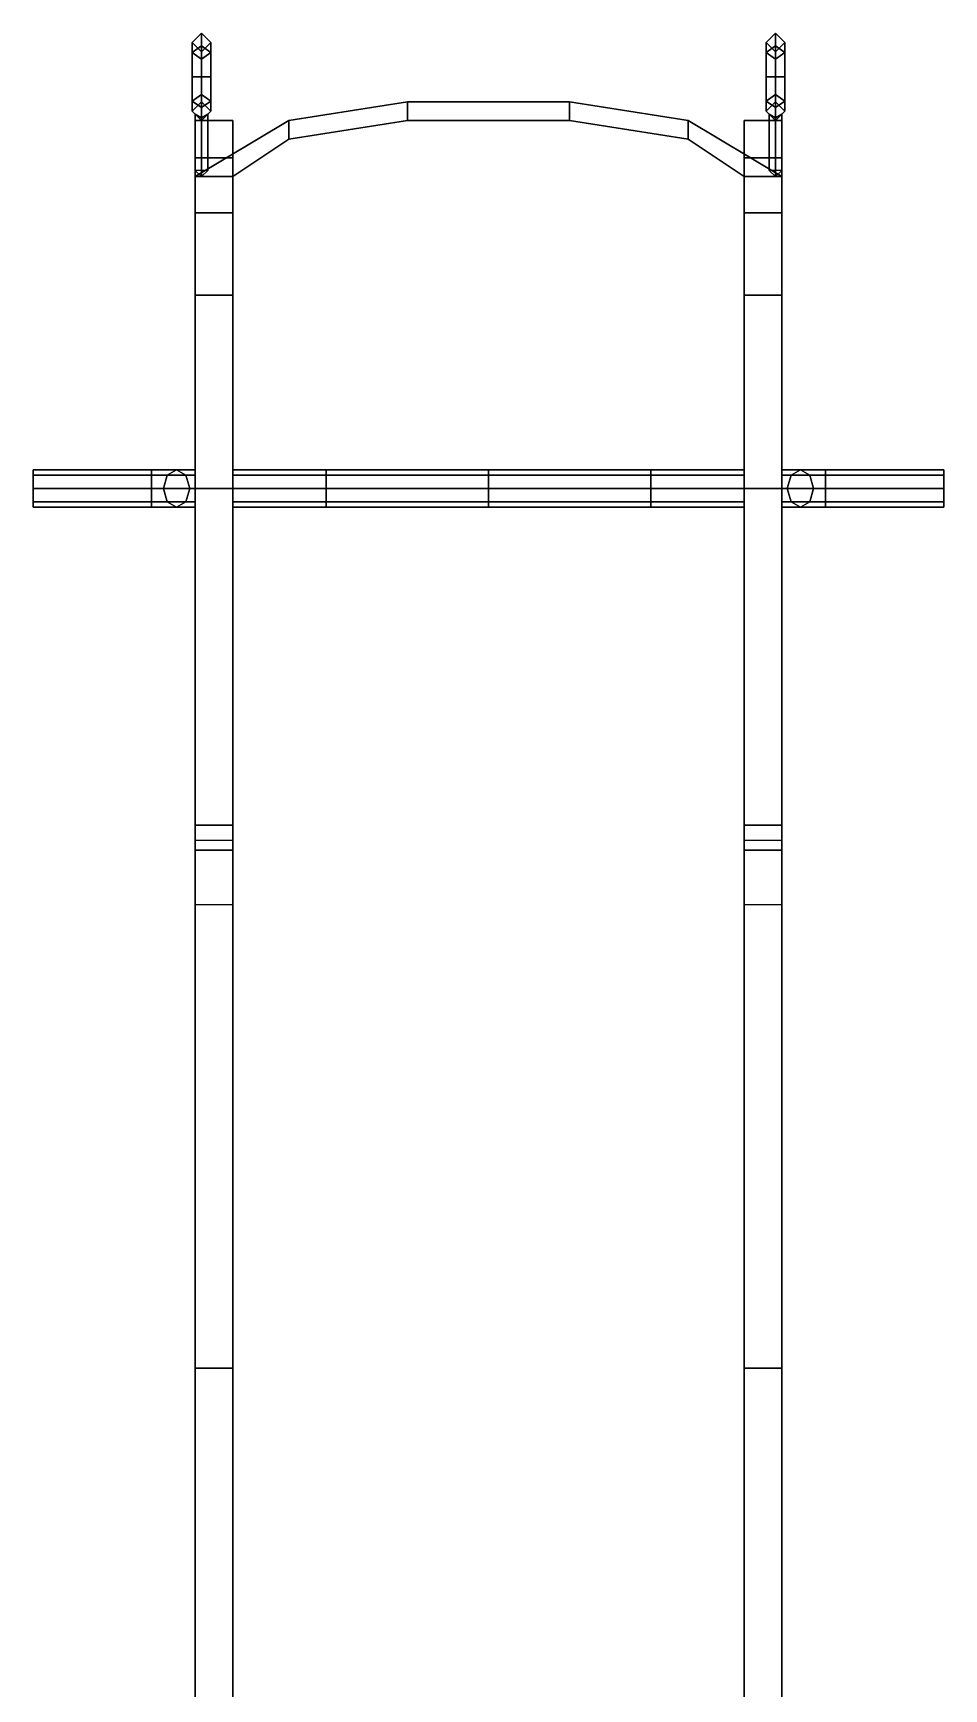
# Model space of a CAD drawing. Extents: x -1.07 to 1.07, y -2.76 to 2.8.
# Drawn here: x -0.73 to 0.73, y 0.146 to 2.8 of the extents above; entities that cross this region are included whole.
import ezdxf

# ---------------------------------------------------------------- set-up
doc = ezdxf.new("R2010")
doc.units = 0
doc.layers.add('FRAME', color=5, linetype='CONTINUOUS')

msp = doc.modelspace()

# ---------------------------------------------------------------- linework, layer by layer
at = {"layer": 'FRAME'}
for points in [[(-0.46, 2.7795, 0.7605), (-0.475, 2.7689, 0.7711), (-0.475, 2.785, 0.81), (-0.46, 2.8, 0.81)], [(-0.46, 2.8, 0.81), (-0.475, 2.785, 0.81), (-0.475, 2.7689, 0.8489), (-0.46, 2.7795, 0.8595)], [(-0.445, 2.7689, 0.7711), (-0.46, 2.7795, 0.7605), (-0.46, 2.8, 0.81), (-0.445, 2.785, 0.81)], [(-0.445, 2.785, 0.81), (-0.46, 2.8, 0.81), (-0.46, 2.7795, 0.8595), (-0.445, 2.7689, 0.8489)], [(0.46, 2.7795, 0.7605), (0.445, 2.7689, 0.7711), (0.445, 2.785, 0.81), (0.46, 2.8, 0.81)], [(0.46, 2.8, 0.81), (0.445, 2.785, 0.81), (0.445, 2.7689, 0.8489), (0.46, 2.7795, 0.8595)], [(0.475, 2.7689, 0.7711), (0.46, 2.7795, 0.7605), (0.46, 2.8, 0.81), (0.475, 2.785, 0.81)], [(0.475, 2.785, 0.81), (0.46, 2.8, 0.81), (0.46, 2.7795, 0.8595), (0.475, 2.7689, 0.8489)], [(-0.475, 2.7689, 0.7711), (-0.46, 2.7583, 0.7817), (-0.46, 2.77, 0.81), (-0.475, 2.785, 0.81)], [(-0.475, 2.785, 0.81), (-0.46, 2.77, 0.81), (-0.46, 2.7583, 0.8383), (-0.475, 2.7689, 0.8489)], [(-0.46, 2.73, 0.74), (-0.475, 2.73, 0.755), (-0.475, 2.7689, 0.7711), (-0.46, 2.7795, 0.7605)], [(-0.46, 2.7795, 0.8595), (-0.475, 2.7689, 0.8489), (-0.475, 2.73, 0.865), (-0.46, 2.73, 0.88)], [(-0.475, 2.73, 0.755), (-0.46, 2.73, 0.77), (-0.46, 2.7583, 0.7817), (-0.475, 2.7689, 0.7711)], [(-0.475, 2.7689, 0.8489), (-0.46, 2.7583, 0.8383), (-0.46, 2.73, 0.85), (-0.475, 2.73, 0.865)], [(-0.46, 2.7583, 0.7817), (-0.445, 2.7689, 0.7711), (-0.445, 2.785, 0.81), (-0.46, 2.77, 0.81)], [(-0.46, 2.77, 0.81), (-0.445, 2.785, 0.81), (-0.445, 2.7689, 0.8489), (-0.46, 2.7583, 0.8383)], [(-0.445, 2.73, 0.755), (-0.46, 2.73, 0.74), (-0.46, 2.7795, 0.7605), (-0.445, 2.7689, 0.7711)], [(-0.445, 2.7689, 0.8489), (-0.46, 2.7795, 0.8595), (-0.46, 2.73, 0.88), (-0.445, 2.73, 0.865)], [(-0.46, 2.73, 0.77), (-0.445, 2.73, 0.755), (-0.445, 2.7689, 0.7711), (-0.46, 2.7583, 0.7817)], [(-0.46, 2.7583, 0.8383), (-0.445, 2.7689, 0.8489), (-0.445, 2.73, 0.865), (-0.46, 2.73, 0.85)], [(0.445, 2.7689, 0.7711), (0.46, 2.7583, 0.7817), (0.46, 2.77, 0.81), (0.445, 2.785, 0.81)], [(0.445, 2.785, 0.81), (0.46, 2.77, 0.81), (0.46, 2.7583, 0.8383), (0.445, 2.7689, 0.8489)], [(0.46, 2.73, 0.74), (0.445, 2.73, 0.755), (0.445, 2.7689, 0.7711), (0.46, 2.7795, 0.7605)], [(0.46, 2.7795, 0.8595), (0.445, 2.7689, 0.8489), (0.445, 2.73, 0.865), (0.46, 2.73, 0.88)], [(0.445, 2.73, 0.755), (0.46, 2.73, 0.77), (0.46, 2.7583, 0.7817), (0.445, 2.7689, 0.7711)], [(0.445, 2.7689, 0.8489), (0.46, 2.7583, 0.8383), (0.46, 2.73, 0.85), (0.445, 2.73, 0.865)], [(0.46, 2.7583, 0.7817), (0.475, 2.7689, 0.7711), (0.475, 2.785, 0.81), (0.46, 2.77, 0.81)], [(0.46, 2.77, 0.81), (0.475, 2.785, 0.81), (0.475, 2.7689, 0.8489), (0.46, 2.7583, 0.8383)], [(0.475, 2.73, 0.755), (0.46, 2.73, 0.74), (0.46, 2.7795, 0.7605), (0.475, 2.7689, 0.7711)], [(0.475, 2.7689, 0.8489), (0.46, 2.7795, 0.8595), (0.46, 2.73, 0.88), (0.475, 2.73, 0.865)], [(0.46, 2.73, 0.77), (0.475, 2.73, 0.755), (0.475, 2.7689, 0.7711), (0.46, 2.7583, 0.7817)], [(0.46, 2.7583, 0.8383), (0.475, 2.7689, 0.8489), (0.475, 2.73, 0.865), (0.46, 2.73, 0.85)], [(-0.475, 2.6911, 0.7711), (-0.46, 2.7017, 0.7817), (-0.46, 2.73, 0.77), (-0.475, 2.73, 0.755)], [(-0.46, 2.6805, 0.7605), (-0.475, 2.6911, 0.7711), (-0.475, 2.73, 0.755), (-0.46, 2.73, 0.74)], [(-0.475, 2.73, 0.865), (-0.46, 2.73, 0.85), (-0.46, 2.7017, 0.8383), (-0.475, 2.6911, 0.8489)], [(-0.46, 2.73, 0.88), (-0.475, 2.73, 0.865), (-0.475, 2.6911, 0.8489), (-0.46, 2.6805, 0.8595)], [(-0.46, 2.7017, 0.7817), (-0.445, 2.6911, 0.7711), (-0.445, 2.73, 0.755), (-0.46, 2.73, 0.77)], [(-0.445, 2.6911, 0.7711), (-0.46, 2.6805, 0.7605), (-0.46, 2.73, 0.74), (-0.445, 2.73, 0.755)], [(-0.46, 2.73, 0.85), (-0.445, 2.73, 0.865), (-0.445, 2.6911, 0.8489), (-0.46, 2.7017, 0.8383)], [(-0.445, 2.73, 0.865), (-0.46, 2.73, 0.88), (-0.46, 2.6805, 0.8595), (-0.445, 2.6911, 0.8489)], [(0.445, 2.6911, 0.7711), (0.46, 2.7017, 0.7817), (0.46, 2.73, 0.77), (0.445, 2.73, 0.755)], [(0.46, 2.6805, 0.7605), (0.445, 2.6911, 0.7711), (0.445, 2.73, 0.755), (0.46, 2.73, 0.74)], [(0.445, 2.73, 0.865), (0.46, 2.73, 0.85), (0.46, 2.7017, 0.8383), (0.445, 2.6911, 0.8489)], [(0.46, 2.73, 0.88), (0.445, 2.73, 0.865), (0.445, 2.6911, 0.8489), (0.46, 2.6805, 0.8595)], [(0.46, 2.7017, 0.7817), (0.475, 2.6911, 0.7711), (0.475, 2.73, 0.755), (0.46, 2.73, 0.77)], [(0.475, 2.6911, 0.7711), (0.46, 2.6805, 0.7605), (0.46, 2.73, 0.74), (0.475, 2.73, 0.755)], [(0.46, 2.73, 0.85), (0.475, 2.73, 0.865), (0.475, 2.6911, 0.8489), (0.46, 2.7017, 0.8383)], [(0.475, 2.73, 0.865), (0.46, 2.73, 0.88), (0.46, 2.6805, 0.8595), (0.475, 2.6911, 0.8489)], [(-0.475, 2.675, 0.81), (-0.46, 2.69, 0.81), (-0.46, 2.7017, 0.7817), (-0.475, 2.6911, 0.7711)], [(-0.475, 2.6911, 0.8489), (-0.46, 2.7017, 0.8383), (-0.46, 2.69, 0.81), (-0.475, 2.675, 0.81)], [(-0.46, 2.66, 0.81), (-0.475, 2.675, 0.81), (-0.475, 2.6911, 0.7711), (-0.46, 2.6805, 0.7605)], [(-0.46, 2.6805, 0.8595), (-0.475, 2.6911, 0.8489), (-0.475, 2.675, 0.81), (-0.46, 2.66, 0.81)], [(-0.46, 2.69, 0.81), (-0.445, 2.675, 0.81), (-0.445, 2.6911, 0.7711), (-0.46, 2.7017, 0.7817)], [(-0.46, 2.7017, 0.8383), (-0.445, 2.6911, 0.8489), (-0.445, 2.675, 0.81), (-0.46, 2.69, 0.81)], [(-0.445, 2.675, 0.81), (-0.46, 2.66, 0.81), (-0.46, 2.6805, 0.7605), (-0.445, 2.6911, 0.7711)], [(-0.445, 2.6911, 0.8489), (-0.46, 2.6805, 0.8595), (-0.46, 2.66, 0.81), (-0.445, 2.675, 0.81)], [(-0.32, 2.63, 0.89), (-0.13, 2.66, 0.89), (-0.13, 2.69, 0.89), (-0.32, 2.66, 0.89)], [(-0.13, 2.69, 0.89), (-0.13, 2.69, 0.83), (-0.32, 2.66, 0.83), (-0.32, 2.66, 0.89)], [(-0.32, 2.66, 0.83), (-0.13, 2.69, 0.83), (-0.13, 2.66, 0.83), (-0.32, 2.63, 0.83)], [(-0.13, 2.66, 0.89), (0.13, 2.66, 0.89), (0.13, 2.69, 0.89), (-0.13, 2.69, 0.89)], [(-0.13, 2.69, 0.83), (0.13, 2.69, 0.83), (0.13, 2.66, 0.83), (-0.13, 2.66, 0.83)], [(0.13, 2.69, 0.89), (0.13, 2.69, 0.83), (-0.13, 2.69, 0.83), (-0.13, 2.69, 0.89)], [(0.13, 2.69, 0.83), (0.13, 2.69, 0.89), (0.32, 2.66, 0.89), (0.32, 2.66, 0.83)], [(0.32, 2.66, 0.89), (0.13, 2.69, 0.89), (0.13, 2.66, 0.89), (0.32, 2.63, 0.89)], [(0.32, 2.63, 0.83), (0.13, 2.66, 0.83), (0.13, 2.69, 0.83), (0.32, 2.66, 0.83)], [(0.445, 2.675, 0.81), (0.46, 2.69, 0.81), (0.46, 2.7017, 0.7817), (0.445, 2.6911, 0.7711)], [(0.445, 2.6911, 0.8489), (0.46, 2.7017, 0.8383), (0.46, 2.69, 0.81), (0.445, 2.675, 0.81)], [(0.46, 2.66, 0.81), (0.445, 2.675, 0.81), (0.445, 2.6911, 0.7711), (0.46, 2.6805, 0.7605)], [(0.46, 2.6805, 0.8595), (0.445, 2.6911, 0.8489), (0.445, 2.675, 0.81), (0.46, 2.66, 0.81)], [(0.46, 2.69, 0.81), (0.475, 2.675, 0.81), (0.475, 2.6911, 0.7711), (0.46, 2.7017, 0.7817)], [(0.46, 2.7017, 0.8383), (0.475, 2.6911, 0.8489), (0.475, 2.675, 0.81), (0.46, 2.69, 0.81)], [(0.475, 2.675, 0.81), (0.46, 2.66, 0.81), (0.46, 2.6805, 0.7605), (0.475, 2.6911, 0.7711)], [(0.475, 2.6911, 0.8489), (0.46, 2.6805, 0.8595), (0.46, 2.66, 0.81), (0.475, 2.675, 0.81)], [(-0.46, 2.6641, 0.82), (-0.47, 2.67, 0.81), (-0.47, 2.58, 0.81), (-0.46, 2.57, 0.82)], [(-0.47, 2.67, 0.81), (-0.46, 2.6641, 0.8), (-0.46, 2.58, 0.8), (-0.47, 2.58, 0.81)], [(-0.47, 2.57, 0.83), (-0.32, 2.66, 0.83), (-0.32, 2.63, 0.83), (-0.41, 2.57, 0.83)], [(-0.32, 2.66, 0.89), (-0.32, 2.66, 0.83), (-0.47, 2.57, 0.83), (-0.47, 2.57, 0.89)], [(-0.41, 2.57, 0.89), (-0.32, 2.63, 0.89), (-0.32, 2.66, 0.89), (-0.47, 2.57, 0.89)], [(-0.47, 2.66, 0.69), (-0.47, 2.6, 0.7), (-0.47, 2.5117, 0.8276), (-0.47, 2.57, 0.83)], [(-0.41, 2.57, 0.83), (-0.41, 2.66, 0.69), (-0.47, 2.66, 0.69), (-0.47, 2.57, 0.83)], [(-0.41, 2.66, 0.69), (-0.41, 2.38, 0.56), (-0.47, 2.38, 0.56), (-0.47, 2.66, 0.69)], [(-0.47, 2.38, 0.56), (-0.47, 2.38, 0.65), (-0.47, 2.6, 0.7), (-0.47, 2.66, 0.69)], [(-0.45, 2.67, 0.81), (-0.46, 2.6641, 0.82), (-0.46, 2.57, 0.82), (-0.45, 2.58, 0.81)], [(-0.46, 2.6641, 0.8), (-0.45, 2.67, 0.81), (-0.45, 2.58, 0.81), (-0.46, 2.58, 0.8)], [(-0.41, 2.5117, 0.8276), (-0.41, 2.6, 0.7), (-0.41, 2.66, 0.69), (-0.41, 2.57, 0.83)], [(-0.41, 2.6, 0.7), (-0.41, 2.38, 0.65), (-0.41, 2.38, 0.56), (-0.41, 2.66, 0.69)], [(-0.32, 2.63, 0.83), (-0.13, 2.66, 0.83), (-0.13, 2.66, 0.89), (-0.32, 2.63, 0.89)], [(-0.13, 2.66, 0.83), (0.13, 2.66, 0.83), (0.13, 2.66, 0.89), (-0.13, 2.66, 0.89)], [(0.32, 2.63, 0.89), (0.13, 2.66, 0.89), (0.13, 2.66, 0.83), (0.32, 2.63, 0.83)], [(0.32, 2.66, 0.83), (0.32, 2.66, 0.89), (0.47, 2.57, 0.89), (0.47, 2.57, 0.83)], [(0.47, 2.57, 0.89), (0.32, 2.66, 0.89), (0.32, 2.63, 0.89), (0.41, 2.57, 0.89)], [(0.41, 2.57, 0.83), (0.32, 2.63, 0.83), (0.32, 2.66, 0.83), (0.47, 2.57, 0.83)], [(0.41, 2.66, 0.69), (0.41, 2.6, 0.7), (0.41, 2.5117, 0.8276), (0.41, 2.57, 0.83)], [(0.47, 2.57, 0.83), (0.47, 2.66, 0.69), (0.41, 2.66, 0.69), (0.41, 2.57, 0.83)], [(0.41, 2.38, 0.56), (0.41, 2.38, 0.65), (0.41, 2.6, 0.7), (0.41, 2.66, 0.69)], [(0.47, 2.66, 0.69), (0.47, 2.38, 0.56), (0.41, 2.38, 0.56), (0.41, 2.66, 0.69)], [(0.45, 2.67, 0.81), (0.46, 2.6641, 0.8), (0.46, 2.58, 0.8), (0.45, 2.58, 0.81)], [(0.46, 2.6641, 0.82), (0.45, 2.67, 0.81), (0.45, 2.58, 0.81), (0.46, 2.57, 0.82)], [(0.46, 2.6641, 0.8), (0.47, 2.67, 0.81), (0.47, 2.58, 0.81), (0.46, 2.58, 0.8)], [(0.47, 2.67, 0.81), (0.46, 2.6641, 0.82), (0.46, 2.57, 0.82), (0.47, 2.58, 0.81)], [(0.47, 2.5117, 0.8276), (0.47, 2.6, 0.7), (0.47, 2.66, 0.69), (0.47, 2.57, 0.83)], [(0.47, 2.6, 0.7), (0.47, 2.38, 0.65), (0.47, 2.38, 0.56), (0.47, 2.66, 0.69)], [(-0.41, 2.57, 0.83), (-0.32, 2.63, 0.83), (-0.32, 2.63, 0.89), (-0.41, 2.57, 0.89)], [(0.41, 2.57, 0.89), (0.32, 2.63, 0.89), (0.32, 2.63, 0.83), (0.41, 2.57, 0.83)], [(-0.47, 2.5117, 0.8276), (-0.47, 2.6, 0.7), (-0.41, 2.6, 0.7), (-0.41, 2.5117, 0.8276)], [(-0.47, 2.6, 0.7), (-0.47, 2.38, 0.65), (-0.41, 2.38, 0.65), (-0.41, 2.6, 0.7)], [(0.41, 2.5117, 0.8276), (0.41, 2.6, 0.7), (0.47, 2.6, 0.7), (0.47, 2.5117, 0.8276)], [(0.41, 2.6, 0.7), (0.41, 2.38, 0.65), (0.47, 2.38, 0.65), (0.47, 2.6, 0.7)], [(-0.47, 2.57, 0.94), (-0.47, 2.57, 0.94), (-0.41, 2.57, 0.94)], [(-0.47, 2.57, 0.83), (-0.47, 0.66, 0.75), (-0.47, 2.57, 0.94)], [(-0.47, 2.57, 0.94), (-0.47, -2.5, 0.94), (-0.41, -2.44, 0.94), (-0.41, 2.57, 0.94)], [(-0.47, 0.66, 0.75), (-0.47, -2.5, 0.75), (-0.47, -2.5, 0.94), (-0.47, 2.57, 0.94)], [(-0.41, 2.57, 0.94), (-0.41, 2.57, 0.89), (-0.47, 2.57, 0.89), (-0.47, 2.57, 0.94)], [(-0.41, 2.57, 0.94), (-0.41, 0.66, 0.75), (-0.41, 2.57, 0.83), (-0.41, 2.57, 0.94)], [(-0.41, -2.44, 0.94), (-0.41, -2.44, 0.75), (-0.41, 0.66, 0.75), (-0.41, 2.57, 0.94)], [(0.41, 2.57, 0.94), (0.41, 2.57, 0.94), (0.47, 2.57, 0.94)], [(0.47, 2.57, 0.94), (0.47, 2.57, 0.89), (0.41, 2.57, 0.89), (0.41, 2.57, 0.94)], [(0.41, 2.57, 0.83), (0.41, 0.66, 0.75), (0.41, 2.57, 0.94)], [(0.41, 0.66, 0.75), (0.41, -2.44, 0.75), (0.41, -2.44, 0.94), (0.41, 2.57, 0.94)], [(0.41, 2.57, 0.94), (0.41, -2.44, 0.94), (0.47, -2.5, 0.94), (0.47, 2.57, 0.94)], [(0.47, 2.57, 0.94), (0.47, 0.66, 0.75), (0.47, 2.57, 0.83), (0.47, 2.57, 0.94)], [(0.47, -2.5, 0.94), (0.47, -2.5, 0.75), (0.47, 0.66, 0.75), (0.47, 2.57, 0.94)], [(-0.41, 2.5117, 0.8276), (-0.41, 0.66, 0.75), (-0.47, 0.66, 0.75), (-0.47, 2.5117, 0.8276)], [(0.47, 2.5117, 0.8276), (0.47, 0.66, 0.75), (0.41, 0.66, 0.75), (0.41, 2.5117, 0.8276)], [(-0.47, 2.38, 0.65), (-0.47, 2.07, 0.63), (-0.41, 2.07, 0.63), (-0.41, 2.38, 0.65)], [(-0.47, 2.07, 0.52), (-0.47, 2.07, 0.63), (-0.47, 2.38, 0.65), (-0.47, 2.38, 0.56)], [(-0.41, 2.38, 0.56), (-0.41, 2.07, 0.52), (-0.47, 2.07, 0.52), (-0.47, 2.38, 0.56)], [(-0.41, 2.38, 0.65), (-0.41, 2.07, 0.63), (-0.41, 2.07, 0.52), (-0.41, 2.38, 0.56)], [(0.47, 2.38, 0.56), (0.47, 2.07, 0.52), (0.41, 2.07, 0.52), (0.41, 2.38, 0.56)], [(0.41, 2.07, 0.52), (0.41, 2.07, 0.63), (0.41, 2.38, 0.65), (0.41, 2.38, 0.56)], [(0.41, 2.38, 0.65), (0.41, 2.07, 0.63), (0.47, 2.07, 0.63), (0.47, 2.38, 0.65)], [(0.47, 2.38, 0.65), (0.47, 2.07, 0.63), (0.47, 2.07, 0.52), (0.47, 2.38, 0.56)], [(-0.73, 2.1, 0.45), (-0.73, 2.0912, 0.4712), (-0.54, 2.0912, 0.5012), (-0.54, 2.1, 0.48)], [(-0.73, 2.0912, 0.4288), (-0.73, 2.1, 0.45), (-0.54, 2.1, 0.48), (-0.54, 2.0912, 0.4588)], [(-0.54, 2.1, 0.48), (-0.54, 2.0912, 0.5012), (-0.515, 2.0912, 0.515), (-0.5, 2.1, 0.5)], [(-0.54, 2.0912, 0.4588), (-0.54, 2.1, 0.48), (-0.5, 2.1, 0.5), (-0.485, 2.0912, 0.485)], [(-0.5, 2.1, 0.5), (-0.515, 2.0912, 0.515), (-0.47, 2.0912, 0.5712), (-0.47, 2.1, 0.55)], [(-0.485, 2.0912, 0.485), (-0.5, 2.1, 0.5), (-0.47, 2.1, 0.55), (-0.47, 2.0912, 0.5288)], [(-0.41, 2.1, 0.55), (-0.41, 2.0912, 0.5712), (-0.26, 2.0912, 0.4612), (-0.26, 2.1, 0.44)], [(-0.41, 2.0912, 0.5288), (-0.41, 2.1, 0.55), (-0.26, 2.1, 0.44), (-0.26, 2.0912, 0.4188)], [(-0.26, 2.1, 0.44), (-0.26, 2.0912, 0.4612), (0, 2.0912, 0.4412), (0, 2.1, 0.42)], [(-0.26, 2.0912, 0.4188), (-0.26, 2.1, 0.44), (0, 2.1, 0.42), (0, 2.0912, 0.3988)], [(0.26, 2.0912, 0.4612), (0.26, 2.1, 0.44), (0, 2.1, 0.42), (0, 2.0912, 0.4412)], [(0.26, 2.1, 0.44), (0.26, 2.0912, 0.4188), (0, 2.0912, 0.3988), (0, 2.1, 0.42)], [(0.41, 2.0912, 0.5712), (0.41, 2.1, 0.55), (0.26, 2.1, 0.44), (0.26, 2.0912, 0.4612)], [(0.41, 2.1, 0.55), (0.41, 2.0912, 0.5288), (0.26, 2.0912, 0.4188), (0.26, 2.1, 0.44)], [(0.515, 2.0912, 0.515), (0.5, 2.1, 0.5), (0.47, 2.1, 0.55), (0.47, 2.0912, 0.5712)], [(0.5, 2.1, 0.5), (0.485, 2.0912, 0.485), (0.47, 2.0912, 0.5288), (0.47, 2.1, 0.55)], [(0.54, 2.1, 0.48), (0.54, 2.0912, 0.4588), (0.485, 2.0912, 0.485), (0.5, 2.1, 0.5)], [(0.54, 2.0912, 0.5012), (0.54, 2.1, 0.48), (0.5, 2.1, 0.5), (0.515, 2.0912, 0.515)], [(0.73, 2.0912, 0.4712), (0.73, 2.1, 0.45), (0.54, 2.1, 0.48), (0.54, 2.0912, 0.5012)], [(0.73, 2.1, 0.45), (0.73, 2.0912, 0.4288), (0.54, 2.0912, 0.4588), (0.54, 2.1, 0.48)], [(-0.73, 2.0912, 0.4712), (-0.73, 2.07, 0.48), (-0.54, 2.07, 0.51), (-0.54, 2.0912, 0.5012)], [(-0.73, 2.07, 0.42), (-0.73, 2.0912, 0.4288), (-0.54, 2.0912, 0.4588), (-0.54, 2.07, 0.45)], [(-0.54, 2.0912, 0.5012), (-0.54, 2.07, 0.51), (-0.5212, 2.07, 0.5212), (-0.515, 2.0912, 0.515)], [(-0.54, 2.07, 0.45), (-0.54, 2.0912, 0.4588), (-0.485, 2.0912, 0.485), (-0.4788, 2.07, 0.4788)], [(-0.515, 2.0912, 0.515), (-0.5212, 2.07, 0.5212), (-0.47, 2.07, 0.58), (-0.47, 2.0912, 0.5712)], [(-0.4788, 2.07, 0.4788), (-0.485, 2.0912, 0.485), (-0.47, 2.0912, 0.5288), (-0.47, 2.07, 0.52)], [(-0.41, 2.0912, 0.5712), (-0.41, 2.07, 0.58), (-0.26, 2.07, 0.47), (-0.26, 2.0912, 0.4612)], [(-0.41, 2.07, 0.52), (-0.41, 2.0912, 0.5288), (-0.26, 2.0912, 0.4188), (-0.26, 2.07, 0.41)], [(-0.26, 2.0912, 0.4612), (-0.26, 2.07, 0.47), (0, 2.07, 0.45), (0, 2.0912, 0.4412)], [(-0.26, 2.07, 0.41), (-0.26, 2.0912, 0.4188), (0, 2.0912, 0.3988), (0, 2.07, 0.39)], [(0.26, 2.07, 0.47), (0.26, 2.0912, 0.4612), (0, 2.0912, 0.4412), (0, 2.07, 0.45)], [(0.26, 2.0912, 0.4188), (0.26, 2.07, 0.41), (0, 2.07, 0.39), (0, 2.0912, 0.3988)], [(0.41, 2.07, 0.58), (0.41, 2.0912, 0.5712), (0.26, 2.0912, 0.4612), (0.26, 2.07, 0.47)], [(0.41, 2.0912, 0.5288), (0.41, 2.07, 0.52), (0.26, 2.07, 0.41), (0.26, 2.0912, 0.4188)], [(0.5212, 2.07, 0.5212), (0.515, 2.0912, 0.515), (0.47, 2.0912, 0.5712), (0.47, 2.07, 0.58)], [(0.485, 2.0912, 0.485), (0.4788, 2.07, 0.4788), (0.47, 2.07, 0.52), (0.47, 2.0912, 0.5288)], [(0.54, 2.0912, 0.4588), (0.54, 2.07, 0.45), (0.4788, 2.07, 0.4788), (0.485, 2.0912, 0.485)], [(0.54, 2.07, 0.51), (0.54, 2.0912, 0.5012), (0.515, 2.0912, 0.515), (0.5212, 2.07, 0.5212)], [(0.73, 2.07, 0.48), (0.73, 2.0912, 0.4712), (0.54, 2.0912, 0.5012), (0.54, 2.07, 0.51)], [(0.73, 2.0912, 0.4288), (0.73, 2.07, 0.42), (0.54, 2.07, 0.45), (0.54, 2.0912, 0.4588)], [(-0.73, 2.07, 0.48), (-0.73, 2.0488, 0.4712), (-0.54, 2.0488, 0.5012), (-0.54, 2.07, 0.51)], [(-0.73, 2.0488, 0.4288), (-0.73, 2.07, 0.42), (-0.54, 2.07, 0.45), (-0.54, 2.0488, 0.4588)], [(-0.73, 2.0488, 0.4712), (-0.73, 2.04, 0.45), (-0.54, 2.04, 0.48), (-0.54, 2.0488, 0.5012)], [(-0.73, 2.04, 0.45), (-0.73, 2.0488, 0.4288), (-0.54, 2.0488, 0.4588), (-0.54, 2.04, 0.48)], [(-0.54, 2.07, 0.51), (-0.54, 2.0488, 0.5012), (-0.515, 2.0488, 0.515), (-0.5212, 2.07, 0.5212)], [(-0.54, 2.0488, 0.4588), (-0.54, 2.07, 0.45), (-0.4788, 2.07, 0.4788), (-0.485, 2.0488, 0.485)], [(-0.54, 2.0488, 0.5012), (-0.54, 2.04, 0.48), (-0.5, 2.04, 0.5), (-0.515, 2.0488, 0.515)], [(-0.54, 2.04, 0.48), (-0.54, 2.0488, 0.4588), (-0.485, 2.0488, 0.485), (-0.5, 2.04, 0.5)], [(-0.5212, 2.07, 0.5212), (-0.515, 2.0488, 0.515), (-0.47, 2.0488, 0.5712), (-0.47, 2.07, 0.58)], [(-0.515, 2.0488, 0.515), (-0.5, 2.04, 0.5), (-0.47, 2.04, 0.55), (-0.47, 2.0488, 0.5712)], [(-0.5, 2.04, 0.5), (-0.485, 2.0488, 0.485), (-0.47, 2.0488, 0.5288), (-0.47, 2.04, 0.55)], [(-0.485, 2.0488, 0.485), (-0.4788, 2.07, 0.4788), (-0.47, 2.07, 0.52), (-0.47, 2.0488, 0.5288)], [(-0.41, 2.07, 0.52), (-0.41, 1.49, 0.59), (-0.47, 1.49, 0.59), (-0.47, 2.07, 0.52)], [(-0.47, 1.49, 0.59), (-0.47, 1.53, 0.62), (-0.47, 2.07, 0.63), (-0.47, 2.07, 0.52)], [(-0.47, 2.07, 0.63), (-0.47, 1.53, 0.62), (-0.41, 1.53, 0.62), (-0.41, 2.07, 0.63)], [(-0.41, 2.07, 0.63), (-0.41, 1.53, 0.62), (-0.41, 1.49, 0.59), (-0.41, 2.07, 0.52)], [(-0.41, 2.07, 0.58), (-0.41, 2.0488, 0.5712), (-0.26, 2.0488, 0.4612), (-0.26, 2.07, 0.47)], [(-0.41, 2.0488, 0.5288), (-0.41, 2.07, 0.52), (-0.26, 2.07, 0.41), (-0.26, 2.0488, 0.4188)], [(-0.41, 2.0488, 0.5712), (-0.41, 2.04, 0.55), (-0.26, 2.04, 0.44), (-0.26, 2.0488, 0.4612)], [(-0.41, 2.04, 0.55), (-0.41, 2.0488, 0.5288), (-0.26, 2.0488, 0.4188), (-0.26, 2.04, 0.44)], [(-0.26, 2.07, 0.47), (-0.26, 2.0488, 0.4612), (0, 2.0488, 0.4412), (0, 2.07, 0.45)], [(-0.26, 2.0488, 0.4188), (-0.26, 2.07, 0.41), (0, 2.07, 0.39), (0, 2.0488, 0.3988)], [(-0.26, 2.0488, 0.4612), (-0.26, 2.04, 0.44), (0, 2.04, 0.42), (0, 2.0488, 0.4412)], [(-0.26, 2.04, 0.44), (-0.26, 2.0488, 0.4188), (0, 2.0488, 0.3988), (0, 2.04, 0.42)], [(0.26, 2.0488, 0.4612), (0.26, 2.07, 0.47), (0, 2.07, 0.45), (0, 2.0488, 0.4412)], [(0.26, 2.07, 0.41), (0.26, 2.0488, 0.4188), (0, 2.0488, 0.3988), (0, 2.07, 0.39)], [(0.26, 2.04, 0.44), (0.26, 2.0488, 0.4612), (0, 2.0488, 0.4412), (0, 2.04, 0.42)], [(0.26, 2.0488, 0.4188), (0.26, 2.04, 0.44), (0, 2.04, 0.42), (0, 2.0488, 0.3988)], [(0.41, 2.0488, 0.5712), (0.41, 2.07, 0.58), (0.26, 2.07, 0.47), (0.26, 2.0488, 0.4612)], [(0.41, 2.07, 0.52), (0.41, 2.0488, 0.5288), (0.26, 2.0488, 0.4188), (0.26, 2.07, 0.41)], [(0.41, 2.04, 0.55), (0.41, 2.0488, 0.5712), (0.26, 2.0488, 0.4612), (0.26, 2.04, 0.44)], [(0.41, 2.0488, 0.5288), (0.41, 2.04, 0.55), (0.26, 2.04, 0.44), (0.26, 2.0488, 0.4188)], [(0.41, 2.07, 0.63), (0.41, 1.53, 0.62), (0.47, 1.53, 0.62), (0.47, 2.07, 0.63)], [(0.41, 1.49, 0.59), (0.41, 1.53, 0.62), (0.41, 2.07, 0.63), (0.41, 2.07, 0.52)], [(0.47, 2.07, 0.52), (0.47, 1.49, 0.59), (0.41, 1.49, 0.59), (0.41, 2.07, 0.52)], [(0.47, 2.07, 0.63), (0.47, 1.53, 0.62), (0.47, 1.49, 0.59), (0.47, 2.07, 0.52)], [(0.515, 2.0488, 0.515), (0.5212, 2.07, 0.5212), (0.47, 2.07, 0.58), (0.47, 2.0488, 0.5712)], [(0.4788, 2.07, 0.4788), (0.485, 2.0488, 0.485), (0.47, 2.0488, 0.5288), (0.47, 2.07, 0.52)], [(0.5, 2.04, 0.5), (0.515, 2.0488, 0.515), (0.47, 2.0488, 0.5712), (0.47, 2.04, 0.55)], [(0.485, 2.0488, 0.485), (0.5, 2.04, 0.5), (0.47, 2.04, 0.55), (0.47, 2.0488, 0.5288)], [(0.54, 2.07, 0.45), (0.54, 2.0488, 0.4588), (0.485, 2.0488, 0.485), (0.4788, 2.07, 0.4788)], [(0.54, 2.0488, 0.4588), (0.54, 2.04, 0.48), (0.5, 2.04, 0.5), (0.485, 2.0488, 0.485)], [(0.54, 2.04, 0.48), (0.54, 2.0488, 0.5012), (0.515, 2.0488, 0.515), (0.5, 2.04, 0.5)], [(0.54, 2.0488, 0.5012), (0.54, 2.07, 0.51), (0.5212, 2.07, 0.5212), (0.515, 2.0488, 0.515)], [(0.73, 2.0488, 0.4712), (0.73, 2.07, 0.48), (0.54, 2.07, 0.51), (0.54, 2.0488, 0.5012)], [(0.73, 2.07, 0.42), (0.73, 2.0488, 0.4288), (0.54, 2.0488, 0.4588), (0.54, 2.07, 0.45)], [(0.73, 2.04, 0.45), (0.73, 2.0488, 0.4712), (0.54, 2.0488, 0.5012), (0.54, 2.04, 0.48)], [(0.73, 2.0488, 0.4288), (0.73, 2.04, 0.45), (0.54, 2.04, 0.48), (0.54, 2.0488, 0.4588)], [(-0.47, 1.53, 0.62), (-0.47, 1.49, 0.59), (-0.47, 1.4024, 0.7811), (-0.47, 1.5064, 0.7854)], [(-0.41, 1.5064, 0.7854), (-0.41, 1.53, 0.62), (-0.47, 1.53, 0.62), (-0.47, 1.5064, 0.7854)], [(-0.41, 1.4024, 0.7811), (-0.41, 1.49, 0.59), (-0.41, 1.53, 0.62), (-0.41, 1.5064, 0.7854)], [(0.41, 1.53, 0.62), (0.41, 1.49, 0.59), (0.41, 1.4024, 0.7811), (0.41, 1.5064, 0.7854)], [(0.47, 1.5064, 0.7854), (0.47, 1.53, 0.62), (0.41, 1.53, 0.62), (0.41, 1.5064, 0.7854)], [(0.47, 1.4024, 0.7811), (0.47, 1.49, 0.59), (0.47, 1.53, 0.62), (0.47, 1.5064, 0.7854)], [(-0.47, 1.4024, 0.7811), (-0.47, 1.49, 0.59), (-0.41, 1.49, 0.59), (-0.41, 1.4024, 0.7811)], [(0.41, 1.4024, 0.7811), (0.41, 1.49, 0.59), (0.47, 1.49, 0.59), (0.47, 1.4024, 0.7811)], [(-0.41, 0.66, 0.75), (-0.41, -2.44, 0.75), (-0.47, -2.5, 0.75), (-0.47, 0.66, 0.75)], [(0.47, 0.66, 0.75), (0.47, -2.5, 0.75), (0.41, -2.44, 0.75), (0.41, 0.66, 0.75)]]:
    msp.add_3dface(points, dxfattribs=at)

doc.saveas('drawing.dxf')
